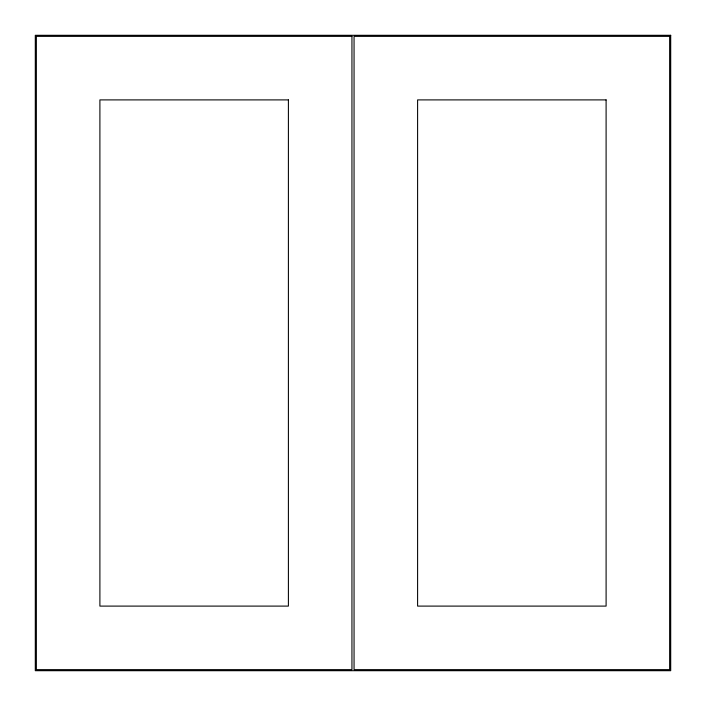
<?xml version="1.0" encoding="UTF-8"?>
<svg xmlns="http://www.w3.org/2000/svg" width="706" height="706" viewBox="0 0 706 706"><rect width="100%" height="100%" fill="white"/><g stroke="black" fill="none" stroke-linecap="round" stroke-linejoin="round"><path stroke-width="1.06" d="M670.7 35.3L35.3 35.3L35.3 670.7L670.7 670.7L670.7 35.3M351.941 36.359L36.359 36.359L36.359 669.641L351.941 669.641L351.941 36.359M669.641 36.359L354.059 36.359L354.059 669.641L669.641 669.641L669.641 36.359M288.401 99.899L99.899 99.899L99.899 606.101L288.401 606.101L288.401 99.899M606.101 99.899L417.599 99.899L417.599 606.101L606.101 606.101L606.101 99.899"/></g></svg>
